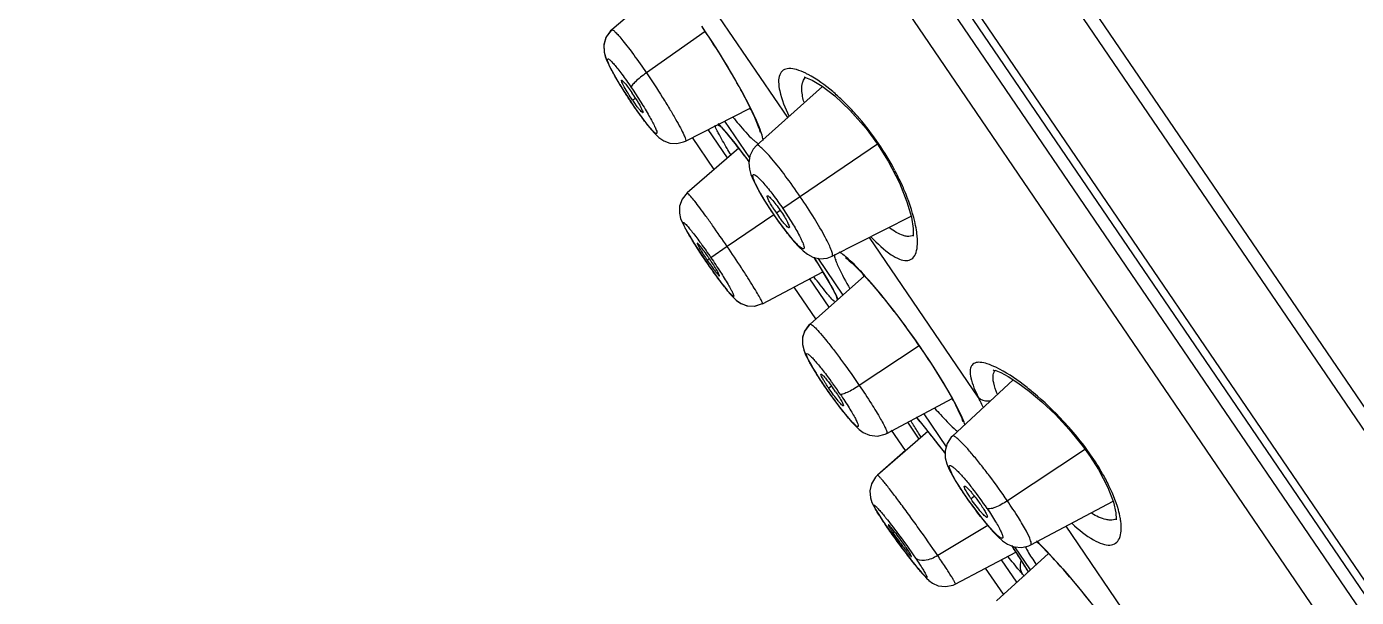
# Model space of a CAD drawing. Extents: x 0 to 1128, y 0 to 827.
# Drawn here: x 695.91 to 725.64, y 529.12 to 541.88 of the extents above; entities that cross this region are included whole.
import ezdxf

# ---------------------------------------------------------------- set-up
doc = ezdxf.new("R2010")
doc.units = 0
doc.header["$LTSCALE"] = 10
doc.header["$MEASUREMENT"] = 0
doc.layers.add('DEF_LAYER_ASSEM_MEMBER', color=7, linetype='CONTINUOUS')

msp = doc.modelspace()

# ---------------------------------------------------------------- linework, layer by layer
at = {"layer": 'DEF_LAYER_ASSEM_MEMBER', "color": 9, "linetype": 'Continuous'}
for p, q in [((739.759, 509.052), (695.911, 573.396)), ((740.45, 511.377), (698.327, 573.189)), ((699.136, 572.509), (742.287, 509.201)), ((738.524, 510.065), (696.402, 571.877)), ((695.965, 571.039), (737.585, 509.965)), ((712.929, 539.842), (710.496, 543.413)), ((711.085, 541.764), (709.767, 540.842)), ((709.525, 540.271), (709.46, 540.229)), ((709.471, 540.124), (709.474, 540.116)), ((711.514, 539.762), (712.074, 538.94)), ((714.959, 539.264), (712.82, 537.807)), ((712.621, 537.671), (711.576, 536.959)), ((712.762, 537.767), (712.675, 537.708)), ((717.189, 533.591), (714.754, 537.164)), ((711.177, 536.687), (711.128, 536.654)), ((711.576, 536.959), (711.211, 536.71)), ((713.602, 536.697), (714.162, 535.876)), ((711.099, 536.634), (711.098, 536.634)), ((715.868, 534.744), (714.528, 533.856)), ((715.953, 534.625), (715.944, 534.63)), ((713.752, 533.842), (713.746, 533.848)), ((713.908, 533.839), (713.845, 533.794)), ((715.969, 533.224), (716.471, 532.487)), ((716.155, 532.717), (716.136, 532.74)), ((719.584, 532.431), (717.84, 531.277)), ((719.692, 532.267), (719.737, 532.252)), ((716.894, 531.401), (716.883, 531.411)), ((717.104, 531.38), (717.027, 531.321)), ((715.107, 530.752), (715.097, 530.766)), ((717.4, 530.727), (716.281, 530.055)), ((715.319, 530.583), (715.284, 530.556)), ((721.071, 527.895), (719.151, 530.712)), ((717.997, 530.248), (718.349, 529.732))]:
    msp.add_line(p, q, dxfattribs=at)
at = {"layer": 'DEF_LAYER_ASSEM_MEMBER', "color": 7, "linetype": 'Continuous'}
for p, q in [((739.404, 509.267), (695.981, 572.988)), ((710.255, 542.882), (708.993, 541.804)), ((709.095, 541.892), (708.993, 541.805)), ((708.993, 541.805), (708.993, 541.804)), ((708.932, 541.013), (708.997, 540.887)), ((708.994, 540.892), (709.078, 540.743)), ((709.075, 540.748), (709.176, 540.578)), ((709.174, 540.582), (709.288, 540.398)), ((713.709, 540.537), (712.231, 539.22)), ((709.287, 540.4), (709.41, 540.211)), ((713.984, 540.327), (714.32, 540.008)), ((709.409, 540.213), (709.474, 540.116)), ((709.41, 540.211), (709.474, 540.116)), ((709.474, 540.116), (709.543, 540.017)), ((710.642, 539.316), (712.088, 540.056)), ((714.32, 540.008), (714.679, 539.596)), ((711.283, 538.682), (710.797, 539.395)), ((711.584, 538.942), (711.151, 539.577)), ((714.679, 539.596), (714.935, 539.248)), ((711.832, 539.156), (710.677, 538.158)), ((714.935, 539.248), (715.172, 538.87)), ((715.172, 538.87), (715.424, 538.383)), ((712.418, 537.977), (712.543, 537.781)), ((712.543, 537.781), (712.618, 537.669)), ((712.618, 537.669), (712.694, 537.559)), ((712.694, 537.559), (712.83, 537.371)), ((713.92, 536.742), (715.686, 537.636)), ((710.925, 536.894), (711.039, 536.721)), ((711.039, 536.721), (711.098, 536.634)), ((711.098, 536.634), (711.158, 536.547)), ((711.152, 536.555), (711.277, 536.377)), ((711.272, 536.385), (711.389, 536.224)), ((712.363, 535.683), (713.714, 536.393)), ((711.383, 536.232), (711.488, 536.092)), ((711.483, 536.099), (711.575, 535.982)), ((713.857, 535.606), (713.424, 536.241)), ((714.646, 536.303), (713.427, 535.227)), ((711.57, 535.988), (711.649, 535.894)), ((711.644, 535.899), (711.713, 535.822)), ((713.558, 535.343), (713.072, 536.056)), ((715.891, 534.708), (715.944, 534.63)), ((715.944, 534.63), (715.978, 534.58)), ((713.386, 534.426), (713.466, 534.285)), ((713.463, 534.29), (713.563, 534.127)), ((715.978, 534.58), (716.105, 534.39)), ((713.56, 534.13), (713.678, 533.948)), ((713.677, 533.951), (713.746, 533.848)), ((713.746, 533.848), (713.811, 533.754)), ((713.811, 533.754), (713.94, 533.572)), ((717.968, 533.985), (716.609, 532.723)), ((713.94, 533.572), (714.066, 533.402)), ((715.141, 532.783), (716.606, 533.563)), ((715.808, 533.138), (715.886, 533.046)), ((716.062, 532.829), (714.933, 531.853)), ((715.564, 532.399), (715.251, 532.859)), ((715.865, 532.659), (715.61, 533.033)), ((715.886, 533.046), (716.153, 532.718)), ((719.222, 532.871), (719.52, 532.506)), ((715.141, 532.783), (715.14, 532.783)), ((716.153, 532.718), (716.448, 532.337)), ((719.52, 532.506), (719.692, 532.268)), ((715.564, 532.399), (714.932, 531.853)), ((719.692, 532.267), (719.874, 531.98)), ((719.874, 531.98), (720.085, 531.578)), ((716.814, 531.514), (716.883, 531.411)), ((716.883, 531.411), (716.965, 531.292)), ((716.965, 531.292), (717.109, 531.095)), ((717.109, 531.095), (717.26, 530.898)), ((718.364, 530.293), (720.202, 531.271)), ((715.097, 530.766), (715.139, 530.705)), ((715.134, 530.712), (715.243, 530.556)), ((715.238, 530.563), (715.353, 530.403)), ((715.349, 530.409), (715.464, 530.252)), ((715.46, 530.258), (715.571, 530.11)), ((716.674, 529.418), (718.029, 530.13)), ((718.362, 530.294), (718.364, 530.294)), ((718.497, 530.363), (718.532, 530.33)), ((715.567, 530.115), (715.672, 529.978)), ((715.669, 529.982), (715.765, 529.86)), ((715.762, 529.864), (715.846, 529.759)), ((718.756, 530.103), (717.594, 529.046)), ((718.047, 529.458), (717.705, 529.96)), ((715.844, 529.762), (715.916, 529.675)), ((715.914, 529.677), (715.977, 529.607)), ((715.975, 529.609), (716.031, 529.55)), ((716.029, 529.551), (716.087, 529.497)), ((717.752, 529.189), (717.353, 529.775)), ((716.085, 529.498), (716.164, 529.44))]:
    msp.add_line(p, q, dxfattribs=at)
for points in [[(708.993, 541.803), (708.967, 541.779), (708.864, 541.635), (708.816, 541.46), (708.823, 541.306), (708.851, 541.201), (708.887, 541.109)], [(708.993, 541.803), (708.977, 541.789), (708.871, 541.649), (708.817, 541.473), (708.822, 541.314), (708.849, 541.206), (708.885, 541.113), (708.934, 541.008)], [(711.006, 541.876), (711.067, 541.785), (711.222, 541.552), (711.37, 541.32), (711.51, 541.094), (711.641, 540.876), (711.761, 540.669), (711.871, 540.474), (711.968, 540.293), (712.053, 540.129), (712.125, 539.981), (712.185, 539.851), (712.233, 539.739), (712.269, 539.646), (712.294, 539.574), (712.307, 539.526), (712.308, 539.519)], [(713.305, 540.746), (713.297, 540.745), (713.329, 540.738), (713.471, 540.681), (713.695, 540.548), (713.984, 540.327)], [(709.543, 540.017), (709.666, 539.844), (709.778, 539.696), (709.877, 539.574), (709.964, 539.477), (710.049, 539.398), (710.155, 539.325), (710.295, 539.272), (710.448, 539.261), (710.6, 539.297), (710.642, 539.315)], [(711.402, 539.67), (711.402, 539.67), (711.416, 539.656), (711.446, 539.626), (711.488, 539.579), (711.541, 539.519), (711.603, 539.445), (711.673, 539.358), (711.752, 539.26), (711.838, 539.148), (711.932, 539.025), (712.033, 538.89), (712.06, 538.853)], [(712.231, 539.22), (712.157, 539.138), (712.082, 538.989), (712.057, 538.832), (712.071, 538.692), (712.105, 538.574), (712.154, 538.454), (712.222, 538.317), (712.31, 538.157), (712.418, 537.977)], [(710.677, 538.158), (710.565, 538.021), (710.509, 537.861), (710.506, 537.708), (710.533, 537.589), (710.568, 537.502), (710.611, 537.416), (710.666, 537.315), (710.737, 537.194), (710.823, 537.054), (710.925, 536.894)], [(715.424, 538.383), (715.594, 537.96), (715.692, 537.617), (715.733, 537.366), (715.734, 537.212), (715.731, 537.189)], [(712.83, 537.371), (712.958, 537.206), (713.074, 537.066), (713.177, 536.952), (713.271, 536.863), (713.367, 536.788), (713.491, 536.723), (713.644, 536.688), (713.811, 536.701), (713.92, 536.742)], [(713.516, 536.717), (713.588, 536.601), (713.679, 536.453), (713.759, 536.319), (713.83, 536.198), (713.891, 536.091), (713.941, 535.999), (713.981, 535.922), (714.011, 535.862), (714.029, 535.821), (714.032, 535.814)], [(714.227, 536.705), (714.223, 536.707), (714.224, 536.706), (714.255, 536.684), (714.304, 536.644), (714.369, 536.586), (714.447, 536.511), (714.537, 536.42), (714.638, 536.313), (714.749, 536.189), (714.87, 536.049), (715, 535.893), (715.138, 535.723), (715.283, 535.539), (715.432, 535.344), (715.584, 535.139), (715.738, 534.926), (715.891, 534.708)], [(711.709, 535.827), (711.775, 535.763), (711.873, 535.694), (712.014, 535.639), (712.183, 535.629), (712.363, 535.684)], [(711.713, 535.822), (711.781, 535.758), (711.882, 535.689), (712.025, 535.636)], [(712.025, 535.636), (712.195, 535.63), (712.363, 535.684)], [(713.427, 535.228), (713.404, 535.205), (713.312, 535.08), (713.262, 534.934), (713.257, 534.781), (713.285, 534.653), (713.327, 534.544), (713.389, 534.421)], [(713.427, 535.228), (713.394, 535.195), (713.305, 535.067), (713.26, 534.92), (713.258, 534.77), (713.287, 534.645), (713.33, 534.538)], [(716.105, 534.39), (716.224, 534.205), (716.336, 534.027), (716.438, 533.858), (716.529, 533.701), (716.61, 533.556), (716.678, 533.425), (716.735, 533.311), (716.779, 533.215), (716.811, 533.137), (716.831, 533.08), (716.84, 533.047), (716.841, 533.042)], [(717.525, 534.202), (717.528, 534.201), (717.58, 534.189), (717.692, 534.144), (717.858, 534.055), (718.072, 533.918), (718.324, 533.731)], [(718.324, 533.731), (718.608, 533.493), (718.912, 533.205), (719.222, 532.871)], [(714.066, 533.402), (714.184, 533.25), (714.289, 533.122), (714.378, 533.019), (714.455, 532.939), (714.527, 532.872), (714.615, 532.807), (714.756, 532.744), (714.936, 532.725), (715.108, 532.768), (715.14, 532.783)], [(716.609, 532.723), (716.586, 532.7), (716.492, 532.562), (716.446, 532.398), (716.451, 532.237), (716.487, 532.104), (716.54, 531.98), (716.611, 531.845), (716.702, 531.69), (716.814, 531.514)], [(714.938, 531.848), (714.894, 531.806), (714.801, 531.661), (714.763, 531.5), (714.776, 531.345), (714.811, 531.238), (714.851, 531.157), (714.899, 531.073), (714.962, 530.969)], [(720.085, 531.578), (720.212, 531.244), (720.266, 531.006), (720.271, 530.871), (720.268, 530.852)], [(714.962, 530.969), (715.047, 530.84), (715.097, 530.766)], [(717.26, 530.898), (717.398, 530.73), (717.524, 530.586), (717.635, 530.472), (717.733, 530.384), (717.843, 530.309), (717.991, 530.249), (718.16, 530.235), (718.322, 530.275), (718.362, 530.294)], [(717.931, 530.279), (718.027, 530.132), (718.112, 530.002), (718.185, 529.887)], [(718.532, 530.33), (718.621, 530.243), (718.72, 530.141), (718.83, 530.025), (718.949, 529.896), (719.076, 529.754), (719.21, 529.6), (719.351, 529.434), (719.498, 529.258), (719.649, 529.073), (719.802, 528.88), (719.956, 528.682), (720.11, 528.48), (720.261, 528.277), (720.406, 528.076), (720.544, 527.879)], [(718.185, 529.887), (718.245, 529.788), (718.294, 529.706), (718.303, 529.69)], [(716.163, 529.44), (716.292, 529.381), (716.457, 529.36), (716.626, 529.395), (716.675, 529.417)]]:
    msp.add_lwpolyline(points, dxfattribs=at)
at = {"layer": 'DEF_LAYER_ASSEM_MEMBER', "color": 9, "linetype": 'Continuous'}
for centre, radius, start, end in [((712.547, 539.226), 1.788, 63.2851, 63.8954), ((712.498, 539.129), 1.896, 62.2279, 63.2808), ((714.291, 542.086), 3.014, 222.663, 223.8617), ((711.6, 540.001), 0.398, 233.1708, 242.5811), ((709.915, 535.845), 6.093, 34.1356, 40.8021), ((712.974, 540.254), 1.222, 227.822, 229.7879), ((712.839, 540.097), 1.014, 229.836, 230.2719), ((709.944, 535.829), 6.079, 27.7364, 34.41), ((713.92, 537.021), 1.91, 5.4508, 6.3553), ((714.013, 537.03), 1.816, 4.9263, 5.4476), ((715.187, 537.066), 1.256, 199.0543, 200.7643), ((717.291, 537.586), 2.959, 204.6546, 205.8623), ((714.416, 535.869), 0.398, 185.9578, 195.3874), ((705.786, 528.006), 10.056, 35.9395, 36.291), ((705.479, 527.784), 10.435, 34.2755, 35.9422), ((718.749, 535.779), 3.097, 226.0895, 226.7909), ((722.415, 537.158), 7.88, 211.2015, 211.6428), ((691.545, 513.286), 31.356, 37.4328, 38.2924), ((715.004, 529.042), 5.719, 34.1424, 34.5313), ((723.218, 535.71), 7.652, 214.154, 214.2734), ((711.134, 526.9), 7.534, 38.1196, 38.5698), ((710.598, 526.478), 8.217, 34.2835, 38.131), ((718.748, 530.608), 1.641, 9.1491, 10.2778), ((718.874, 530.628), 1.513, 7.3217, 9.1586), ((699.663, 518.062), 21.978, 33.5597, 33.7159), ((722.616, 533.524), 5.897, 221.1842, 221.7542), ((713.597, 526.925), 5.462, 30.4025, 30.6147)]:
    msp.add_arc(centre, radius, start, end, dxfattribs=at)
at = {"layer": 'DEF_LAYER_ASSEM_MEMBER', "color": 7, "linetype": 'Continuous'}
for centre, radius, start, end in [((705.827, 537.94), 4.373, 32.1041, 34.2491), ((712.793, 542.499), 4.033, 214.2528, 215.7137), ((715.45, 539.602), 3.36, 211.4617, 214.3094), ((715.449, 539.596), 3.356, 214.2356, 217.1155), ((715.907, 539.911), 5.783, 212.802, 214.2767), ((702.813, 531.025), 10.101, 34.0891, 34.3407), ((704.889, 532.424), 7.598, 33.0519, 34.1306), ((715.86, 539.877), 5.725, 214.2657, 215.903), ((710.382, 531.247), 4.378, 34.2967, 36.4454)]:
    msp.add_arc(centre, radius, start, end, dxfattribs=at)
at = {"layer": 'DEF_LAYER_ASSEM_MEMBER', "color": 9, "linetype": 'Continuous'}
for points, start_tangent, end_tangent in [([(754.814, 526.194), (752.819, 529.147), (750.598, 532.536), (748.177, 536.296), (745.496, 540.301), (739.329, 548.623), (732.511, 556.933), (725.643, 564.805), (719.213, 571.777), (709.717, 581.712)], (-0.544815, 0.838556), (-0.694865, 0.71914)), ([(718.423, 574.747), (727.899, 564.794), (736.872, 554.41), (741.17, 549.064), (745.292, 543.582), (749.169, 537.915), (752.783, 532.071)], (0.70516, -0.709048), (0.509047, -0.860738)), ([(708.993, 541.804), (709.021, 541.799), (709.073, 541.755), (709.148, 541.676), (709.243, 541.561), (709.484, 541.244), (709.767, 540.842)], (0.760197, 0.649693), (0.562988, -0.826465)), ([(712.329, 539.523), (712.145, 539.957), (711.842, 540.536), (711.004, 541.886)], (-0.324383, 0.945926), (-0.562885, 0.826535)), ([(709.471, 540.124), (709.257, 540.451), (709.16, 540.609), (709.073, 540.757), (709.001, 540.887), (708.947, 540.996), (708.912, 541.078), (708.898, 541.131), (708.905, 541.153), (708.933, 541.143), (708.98, 541.102), (709.046, 541.031), (709.126, 540.933), (709.22, 540.812), (709.322, 540.671), (709.43, 540.517)], (-0.563137, 0.826364), (0.563138, -0.826363)), ([(709.767, 540.842), (709.635, 540.743), (709.522, 540.644), (709.45, 540.565), (709.43, 540.517)], (-0.819228, -0.573467), (0.104772, -0.994496)), ([(709.767, 540.842), (710.124, 540.299), (710.284, 540.041), (710.421, 539.807), (710.53, 539.61), (710.606, 539.458), (710.644, 539.357), (710.642, 539.316)], (0.563198, -0.826322), (-0.889601, -0.456739)), ([(713.333, 540.832), (713.124, 540.914), (712.952, 540.937), (712.826, 540.899), (712.75, 540.801), (712.724, 540.645), (712.75, 540.437), (712.952, 539.88)], (-0.89801, 0.439975), (0.420288, -0.907391)), ([(713.293, 540.186), (713.262, 540.314), (713.259, 540.617)], (-0.273499, 0.961872), (0.26672, 0.963774)), ([(713.259, 540.617), (713.272, 540.654), (713.332, 540.743)], (0.26672, 0.963774), (0.731923, 0.681387)), ([(714.137, 540.239), (713.935, 540.422), (713.382, 540.807)], (-0.723808, 0.690001), (-0.884861, 0.465856)), ([(709.43, 540.517), (709.643, 540.19), (709.74, 540.032), (709.826, 539.885), (709.898, 539.755), (709.953, 539.646), (709.988, 539.563), (710.003, 539.509), (709.997, 539.486), (709.97, 539.495), (709.922, 539.536), (709.857, 539.607), (709.776, 539.705), (709.682, 539.828), (709.579, 539.969), (709.471, 540.124)], (0.563138, -0.826363), (-0.563137, 0.826364)), ([(714.527, 539.828), (714.43, 539.938), (714.137, 540.239)], (-0.652002, 0.758217), (-0.723808, 0.690001)), ([(711.376, 539.499), (711.352, 539.546), (711.297, 539.662)], (-0.464593, 0.885525), (-0.395079, 0.918647)), ([(711.514, 539.557), (711.475, 539.602), (711.376, 539.709)], (-0.648736, 0.761013), (-0.706724, 0.70749)), ([(711.704, 539.854), (711.834, 539.694), (712.154, 539.349)], (0.621742, -0.783222), (0.741652, -0.670785)), ([(711.654, 539.014), (711.571, 539.154), (711.376, 539.499)], (-0.516722, 0.856153), (-0.464593, 0.885525)), ([(712.059, 538.858), (711.901, 539.068), (711.514, 539.557)], (-0.594455, 0.804129), (-0.648736, 0.761013)), ([(712.378, 539.331), (712.372, 539.37), (712.329, 539.523)], (-0.098955, 0.995092), (-0.324383, 0.945926)), ([(712.191, 539.317), (712.214, 539.298), (712.274, 539.257)], (0.769111, -0.639115), (0.874263, -0.485452)), ([(713.209, 538.072), (712.874, 538.542), (712.573, 538.922), (712.448, 539.062), (712.346, 539.161), (712.272, 539.215), (712.231, 539.22)], (-0.562882, 0.826537), (-0.759969, -0.649959)), ([(712.621, 537.671), (712.411, 537.995), (712.323, 538.145), (712.249, 538.279), (712.194, 538.393), (712.159, 538.481), (712.155, 538.569), (712.237, 538.53), (712.306, 538.465), (712.391, 538.373), (712.596, 538.12), (712.82, 537.807)], (-0.563141, 0.826361), (0.563138, -0.826363)), ([(715.566, 538.143), (715.513, 538.269), (715.325, 538.656)], (-0.377339, 0.926075), (-0.467365, 0.884064)), ([(711.576, 536.959), (711.249, 537.431), (711.097, 537.642), (710.962, 537.825), (710.849, 537.972), (710.762, 538.079), (710.704, 538.142), (710.686, 538.156), (710.677, 538.158)], (-0.562511, 0.82679), (-0.761827, -0.647781)), ([(713.92, 536.742), (713.931, 536.782), (713.907, 536.87), (713.852, 537.002), (713.768, 537.169), (713.524, 537.588), (713.209, 538.072)], (0.885003, 0.465586), (-0.563776, 0.825928)), ([(715.818, 537.233), (715.787, 537.43), (715.566, 538.143)], (-0.11061, 0.993864), (-0.377339, 0.926075)), ([(712.82, 537.807), (713.029, 537.483), (713.19, 537.201), (713.245, 537.088), (713.28, 536.999), (713.286, 536.909), (713.205, 536.946), (713.136, 537.01), (713.051, 537.103), (712.953, 537.22), (712.846, 537.358), (712.621, 537.671)], (0.563138, -0.826363), (-0.563141, 0.826361)), ([(711.099, 536.634), (710.888, 536.954), (710.718, 537.23), (710.656, 537.338), (710.614, 537.421), (710.592, 537.499), (710.655, 537.452), (710.717, 537.382), (710.795, 537.285), (710.99, 537.025), (711.211, 536.71)], (-0.563138, 0.826363), (0.56314, -0.826362)), ([(715.6, 537.187), (715.514, 537.205), (715.207, 537.377)], (-0.995654, 0.093129), (-0.795194, 0.606355)), ([(714.797, 537.171), (715.244, 536.778), (715.429, 536.678), (715.583, 536.646), (715.702, 536.683), (715.783, 536.788), (715.824, 536.958), (715.822, 537.186)], (0.691238, -0.722627), (-0.085846, 0.996308)), ([(715.74, 537.209), (715.6, 537.187)], (-0.902351, -0.431002), (-0.995654, 0.093129)), ([(711.211, 536.71), (711.423, 536.39), (711.594, 536.113), (711.655, 536.004), (711.698, 535.922), (711.719, 535.845), (711.654, 535.895), (711.592, 535.965), (711.514, 536.062), (711.32, 536.32), (711.099, 536.634)], (0.56314, -0.826362), (-0.563138, 0.826363)), ([(712.363, 535.684), (712.365, 535.693), (712.358, 535.714), (712.321, 535.792), (712.253, 535.912), (712.157, 536.071), (712.036, 536.264), (711.895, 536.482), (711.576, 536.959)], (0.881899, 0.471439), (-0.563297, 0.826255)), ([(713.969, 535.954), (713.884, 536.109), (713.52, 536.714)], (-0.471565, 0.881831), (-0.531003, 0.84737)), ([(713.969, 536.786), (713.972, 536.76), (714, 536.656)], (0.058449, -0.99829), (0.325834, -0.945427)), ([(714.237, 536.723), (714.191, 536.761), (714.076, 536.838)], (-0.762135, 0.647418), (-0.892551, 0.450947)), ([(715.953, 534.625), (715.002, 535.899), (714.574, 536.393), (714.237, 536.723)], (-0.562997, 0.826459), (-0.762135, 0.647418)), ([(714.013, 536.621), (714.063, 536.501), (714.318, 536.019)], (0.353903, -0.935282), (0.501665, -0.865062)), ([(713.87, 535.84), (713.795, 535.929), (713.518, 536.279)], (-0.655117, 0.755527), (-0.607851, 0.794051)), ([(713.99, 535.71), (713.964, 535.737), (713.87, 535.84)], (-0.710623, 0.703573), (-0.655117, 0.755527)), ([(714.062, 535.767), (714.044, 535.807), (713.969, 535.954)], (-0.400065, 0.916487), (-0.471565, 0.881831)), ([(713.427, 535.227), (713.467, 535.214), (713.547, 535.142), (713.661, 535.016), (713.805, 534.843), (713.971, 534.629), (714.153, 534.386), (714.528, 533.856)], (0.75112, 0.660166), (0.562988, -0.826465)), ([(716.779, 533.244), (716.44, 533.864), (715.953, 534.625)], (-0.428651, 0.90347), (-0.562973, 0.826475)), ([(713.752, 533.842), (713.574, 534.114), (713.438, 534.341), (713.391, 534.43), (713.361, 534.498), (713.351, 534.566), (713.41, 534.537), (713.463, 534.487), (713.53, 534.414), (713.697, 534.214), (713.891, 533.959)], (-0.563137, 0.826364), (0.591892, -0.806017)), ([(717.583, 534.261), (717.388, 534.34), (717.23, 534.372), (717.112, 534.356), (717.038, 534.293), (717.008, 534.183), (717.023, 534.029), (717.189, 533.591)], (-0.900703, 0.434436), (0.439028, -0.898473)), ([(717.611, 533.669), (717.533, 533.913), (717.524, 534.096)], (-0.378958, 0.925414), (0.171271, 0.985224)), ([(717.524, 534.096), (717.571, 534.199)], (0.171271, 0.985224), (0.661006, 0.750381)), ([(718.424, 533.691), (718.194, 533.874), (717.583, 534.261)], (-0.76875, 0.63955), (-0.900703, 0.434436)), ([(714.102, 533.66), (714.207, 533.504), (714.3, 533.357), (714.379, 533.226), (714.44, 533.115), (714.482, 533.028), (714.503, 532.968), (714.502, 532.939), (714.479, 532.94), (714.435, 532.973), (714.371, 533.036), (714.29, 533.126), (714.195, 533.241), (714.089, 533.375), (713.978, 533.524), (713.752, 533.842)], (0.563138, -0.826363), (-0.563137, 0.826364)), ([(714.528, 533.856), (714.388, 533.769), (714.255, 533.699), (714.154, 533.662), (714.102, 533.66)], (-0.833367, -0.552721), (-0.88727, 0.46125)), ([(714.528, 533.856), (714.799, 533.445), (715.006, 533.105), (715.077, 532.974), (715.124, 532.876), (715.146, 532.811), (715.141, 532.783)], (0.563198, -0.826322), (-0.882527, -0.470262)), ([(719.304, 532.818), (719.089, 533.06), (718.424, 533.691)], (-0.647853, 0.761765), (-0.76875, 0.63955)), ([(717.189, 533.591), (717.239, 533.553), (717.465, 533.514)], (0.70923, -0.704977), (0.992935, 0.118663)), ([(717.301, 533.374), (717.271, 533.43), (717.189, 533.591)], (-0.477449, 0.87866), (-0.440335, 0.897834)), ([(716.136, 532.74), (716.043, 532.857), (715.801, 533.15)], (-0.621394, 0.783498), (-0.650672, 0.759359)), ([(716.22, 533.341), (716.342, 533.204), (716.648, 532.895)], (0.654618, -0.75596), (0.752356, -0.658757)), ([(716.89, 532.974), (716.87, 533.032), (716.779, 533.244)], (-0.30565, 0.952144), (-0.428651, 0.90347)), ([(715.911, 532.702), (715.854, 532.79), (715.706, 533.024)], (-0.54929, 0.835632), (-0.52452, 0.851398)), ([(716.648, 532.895), (716.718, 532.838)], (0.752356, -0.658757), (0.791655, -0.610969)), ([(719.716, 532.284), (719.306, 532.816)], (-0.566849, 0.823822), (-0.650211, 0.759754)), ([(717.84, 531.277), (717.44, 531.834), (717.24, 532.092), (717.053, 532.32), (716.888, 532.506), (716.753, 532.641), (716.658, 532.715), (716.609, 532.723)], (-0.562873, 0.826543), (-0.735937, -0.67705)), ([(720.073, 531.689), (720, 531.827), (719.737, 532.252)], (-0.452098, 0.891968), (-0.564929, 0.825139)), ([(716.885, 531.414), (716.73, 531.653), (716.666, 531.76), (716.615, 531.853), (716.551, 531.995), (716.541, 532.039), (716.545, 532.063), (716.564, 532.068), (716.597, 532.053), (716.644, 532.018), (716.702, 531.965), (716.771, 531.894), (716.849, 531.808), (717.024, 531.597)], (-0.561418, 0.827533), (0.623497, -0.781825)), ([(716.281, 530.055), (715.853, 530.668), (715.626, 530.981), (715.412, 531.271), (715.224, 531.518), (715.144, 531.62), (715.075, 531.705), (715.019, 531.771), (714.978, 531.817), (714.951, 531.843), (714.938, 531.848)], (-0.562414, 0.826856), (-0.765312, -0.64366)), ([(720.362, 530.901), (720.322, 531.074), (720.074, 531.687)], (-0.178321, 0.983972), (-0.45549, 0.890241)), ([(717.387, 531.106), (717.577, 530.81), (717.648, 530.686), (717.699, 530.584), (717.73, 530.507), (717.736, 530.479), (717.738, 530.458), (717.733, 530.445), (717.723, 530.44), (717.686, 530.452), (717.628, 530.496), (717.551, 530.568), (717.459, 530.667), (717.354, 530.789), (717.24, 530.929), (717.123, 531.081), (716.894, 531.401)], (0.563138, -0.826363), (-0.563141, 0.826361)), ([(714.975, 530.953), (714.914, 531.052), (714.874, 531.124), (714.862, 531.15), (714.856, 531.168), (714.855, 531.179), (714.86, 531.182), (714.87, 531.177), (714.886, 531.165), (714.934, 531.117), (715.002, 531.041), (715.087, 530.939)], (-0.536768, 0.84373), (0.631802, -0.77513)), ([(717.84, 531.277), (717.559, 531.128), (717.45, 531.098), (717.387, 531.106)], (-0.833964, -0.551819), (-0.858195, 0.513324)), ([(718.364, 530.294), (718.373, 530.325), (718.359, 530.387), (718.263, 530.596), (718.085, 530.902), (717.84, 531.277)], (0.834626, 0.550817), (-0.563799, 0.825912)), ([(715.107, 530.752), (715.071, 530.807), (714.975, 530.953)], (-0.563138, 0.826363), (-0.536768, 0.84373)), ([(715.087, 530.939), (715.125, 530.892), (715.248, 530.735)], (0.631802, -0.77513), (0.611382, -0.791335)), ([(715.785, 529.997), (715.874, 529.864), (715.947, 529.751), (716, 529.662), (716.032, 529.6), (716.04, 529.58), (716.041, 529.568), (716.037, 529.564), (716.028, 529.567), (716.013, 529.579), (715.992, 529.598), (715.935, 529.658), (715.86, 529.745), (715.768, 529.857), (715.665, 529.988), (715.553, 530.134), (715.321, 530.448), (715.107, 530.752)], (0.56314, -0.826362), (-0.563138, 0.826363)), ([(715.248, 530.735), (715.385, 530.556), (715.785, 529.997)], (0.611382, -0.791335), (0.56314, -0.826362)), ([(719.286, 530.769), (719.768, 530.404), (719.968, 530.314), (720.133, 530.289), (720.26, 530.331), (720.343, 530.438), (720.382, 530.603), (720.374, 530.821)], (0.738187, -0.674597), (-0.127173, 0.991881)), ([(720.14, 530.847), (720.049, 530.857), (719.723, 530.998)], (-0.999998, 0.001789), (-0.850797, 0.525495)), ([(720.276, 530.877), (720.14, 530.847)], (-0.893105, -0.449848), (-0.999998, 0.001789)), ([(718.297, 529.706), (718.233, 529.812), (717.977, 530.211)], (-0.50924, 0.860624), (-0.552793, 0.833319)), ([(718.244, 530.24), (718.293, 530.155), (718.474, 529.862)], (0.490806, -0.871269), (0.541036, -0.840999)), ([(720.588, 527.823), (719.503, 529.257), (718.952, 529.899), (718.493, 530.378)], (-0.564729, 0.825276), (-0.721428, 0.69249)), ([(716.281, 530.055), (715.986, 529.946), (715.785, 529.997)], (-0.857088, -0.51517), (-0.667877, 0.744272)), ([(716.675, 529.417), (716.674, 529.432), (716.658, 529.466), (716.627, 529.522), (716.583, 529.596), (716.525, 529.688), (716.454, 529.797), (716.281, 530.055)], (0.87797, 0.478715), (-0.563321, 0.826238)), ([(718.178, 529.641), (718.107, 529.723), (717.857, 530.029)], (-0.657047, 0.75385), (-0.624724, 0.780846)), ([(718.143, 529.945), (718.127, 529.767)], (-0.322996, -0.9464), (0.164188, -0.986429)), ([(718.127, 529.767), (718.178, 529.641)], (0.164188, -0.986429), (0.571766, -0.820417))]:
    msp.add_spline(points, degree=3, dxfattribs=dict(at, start_tangent=start_tangent, end_tangent=end_tangent))
at = {"layer": 'DEF_LAYER_ASSEM_MEMBER', "color": 7, "linetype": 'Continuous'}
for points, start_tangent, end_tangent in [([(718.423, 574.748), (727.162, 565.426), (736.771, 554.335), (745.764, 542.735), (749.517, 537.129), (752.783, 532.071)], (0.691503, -0.722374), (0.549193, -0.835696)), ([(753.402, 532.503), (745.471, 543.625), (737.079, 554.403), (718.855, 574.749)], (-0.561047, 0.827784), (-0.698001, 0.716097)), ([(709.46, 540.229), (709.358, 540.385), (709.273, 540.528), (709.243, 540.586), (709.222, 540.632), (709.211, 540.662), (709.212, 540.677)], (-0.563137, 0.826364), (0.760502, 0.649336)), ([(709.212, 540.677), (709.237, 540.664), (709.288, 540.609), (709.359, 540.518), (709.442, 540.401)], (0.760502, 0.649336), (0.563138, -0.826363)), ([(709.532, 540.264), (709.645, 540.07), (709.678, 540.002), (709.692, 539.961)], (0.531812, -0.846862), (0.114154, -0.993463)), ([(709.69, 539.951), (709.67, 539.96), (709.633, 539.998), (709.581, 540.061), (709.519, 540.145)], (-0.889918, -0.456121), (-0.584022, 0.811738)), ([(709.692, 539.961), (709.692, 539.954), (709.69, 539.951)], (0.114154, -0.993463), (-0.889918, -0.456121)), ([(712.584, 537.848), (712.53, 537.942), (712.491, 538.018), (712.472, 538.071), (712.472, 538.096)], (-0.521384, 0.853322), (0.748107, 0.663578)), ([(712.472, 538.096), (712.507, 538.081), (712.574, 538.014), (712.664, 537.903), (712.762, 537.767)], (0.748107, 0.663578), (0.563138, -0.826363)), ([(712.762, 537.767), (712.853, 537.626), (712.923, 537.502), (712.961, 537.415), (712.962, 537.378)], (0.563138, -0.826363), (-0.891221, -0.453569)), ([(712.962, 537.378), (712.938, 537.386), (712.897, 537.423), (712.84, 537.486), (712.773, 537.571)], (-0.891221, -0.453569), (-0.603955, 0.797019)), ([(710.905, 537.034), (710.91, 537.011), (710.937, 536.957), (710.984, 536.877), (711.046, 536.778)], (-0.772758, -0.634701), (0.541683, -0.840583)), ([(711.153, 536.723), (711.064, 536.849), (710.985, 536.953), (710.954, 536.991), (710.93, 537.017), (710.914, 537.032), (710.905, 537.034)], (-0.572914, 0.819615), (-0.772758, -0.634701)), ([(711.222, 536.52), (711.289, 536.43), (711.344, 536.362), (711.382, 536.319), (711.401, 536.307)], (0.586521, -0.809934), (0.877032, 0.480432)), ([(711.401, 536.307), (711.397, 536.329), (711.37, 536.383), (711.322, 536.465), (711.257, 536.567)], (0.877032, 0.480432), (-0.544759, 0.838593)), ([(713.696, 534.035), (713.673, 534.086), (713.671, 534.109)], (-0.461947, 0.886908), (0.749996, 0.661443)), ([(713.671, 534.109), (713.691, 534.1), (713.734, 534.06)], (0.749996, 0.661443), (0.681, -0.732283)), ([(713.758, 533.928), (713.74, 533.958), (713.696, 534.035)], (-0.527223, 0.849727), (-0.461947, 0.886908)), ([(713.734, 534.06), (713.769, 534.02), (713.904, 533.848)], (0.681, -0.732283), (0.593727, -0.804666)), ([(713.845, 533.794), (713.778, 533.896), (713.758, 533.928)], (-0.563137, 0.826364), (-0.527223, 0.849727)), ([(714.171, 533.399), (714.158, 533.403), (714.133, 533.425), (714.098, 533.461), (714.056, 533.511), (713.954, 533.642), (713.845, 533.794)], (-0.882496, -0.47032), (-0.563137, 0.826364)), ([(713.999, 533.714), (714.077, 533.594), (714.136, 533.495), (714.169, 533.427), (714.171, 533.399)], (0.563138, -0.826363), (-0.882496, -0.47032)), ([(716.877, 531.608), (716.915, 531.591), (716.992, 531.515)], (0.734627, 0.678471), (0.671977, -0.740572)), ([(716.945, 531.449), (716.891, 531.548), (716.875, 531.602)], (-0.514387, 0.857558), (0.123496, 0.992345)), ([(716.875, 531.602), (716.876, 531.606), (716.877, 531.608)], (0.123496, 0.992345), (0.734627, 0.678471)), ([(717.027, 531.321), (717.005, 531.355), (716.945, 531.449)], (-0.563141, 0.826361), (-0.514387, 0.857558)), ([(716.992, 531.515), (717.048, 531.451)], (0.671977, -0.740572), (0.640357, -0.768078)), ([(717.389, 530.906), (717.372, 530.909), (717.343, 530.931), (717.303, 530.97), (717.255, 531.023), (717.142, 531.162), (717.027, 531.321)], (-0.881784, -0.471653), (-0.563141, 0.826361)), ([(717.048, 531.451), (717.096, 531.391), (717.243, 531.192)], (0.640357, -0.768078), (0.563138, -0.826363)), ([(717.243, 531.192), (717.313, 531.083), (717.364, 530.993), (717.39, 530.932), (717.389, 530.906)], (0.563138, -0.826363), (-0.881784, -0.471653)), ([(715.175, 530.742), (715.175, 530.739), (715.182, 530.718)], (-0.738724, -0.674008), (0.441972, -0.897029)), ([(715.263, 530.652), (715.228, 530.693), (715.202, 530.723), (715.184, 530.739), (715.175, 530.742)], (-0.638037, 0.770006), (-0.738724, -0.674008)), ([(715.182, 530.718), (715.189, 530.706), (715.221, 530.652)], (0.441972, -0.897029), (0.531175, -0.847262)), ([(715.221, 530.652), (715.235, 530.63), (715.284, 530.556)], (0.531175, -0.847262), (0.563138, -0.826363)), ([(715.562, 530.253), (715.487, 530.36), (715.263, 530.652)], (-0.573376, 0.819292), (-0.638037, 0.770006)), ([(715.284, 530.556), (715.413, 530.375), (715.481, 530.283), (715.546, 530.199), (715.603, 530.127), (715.649, 530.073), (715.681, 530.04), (715.695, 530.032)], (0.563138, -0.826363), (0.900036, 0.435816)), ([(715.695, 530.032), (715.691, 530.049), (715.665, 530.097), (715.62, 530.167), (715.562, 530.253)], (0.900036, 0.435816), (-0.564216, 0.825627))]:
    msp.add_spline(points, degree=3, dxfattribs=dict(at, start_tangent=start_tangent, end_tangent=end_tangent))

doc.saveas('drawing.dxf')
